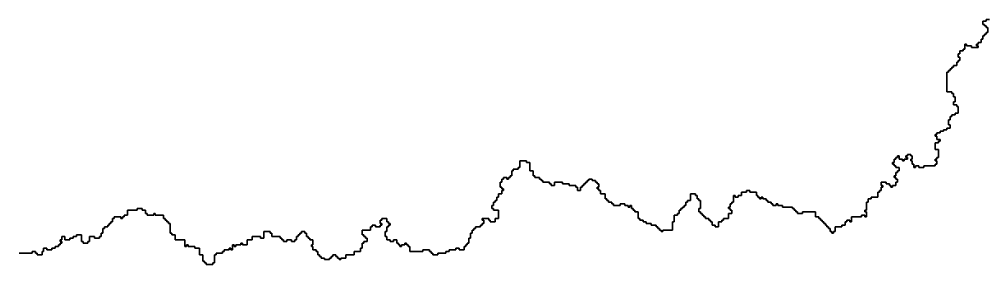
# Model space of a CAD drawing. Header units: inches. Extents: x -98695 to 376223, y 1122520 to 1501782.
# Drawn here: x 85067 to 103273, y 1248776 to 1253372 of the extents above; entities that cross this region are included whole.
import ezdxf

# ---------------------------------------------------------------- set-up
doc = ezdxf.new("R2010")
doc.units = ezdxf.units.IN
doc.header["$MEASUREMENT"] = 0
doc.layers.add('subs1', color=7, linetype='Continuous', true_color=0xc8dcf7)

msp = doc.modelspace()

# ---------------------------------------------------------------- linework, layer by layer
at = {"layer": 'subs1'}
for points in [[(103290, 1253372, 0), (103229, 1253372, 0), (103229, 1253341, 0), (103167, 1253341, 0), (103167, 1253279, 0), (103198, 1253279, 0), (103198, 1253249, 0), (103229, 1253249, 0), (103229, 1253218, 0), (103259, 1253218, 0), (103259, 1253125, 0), (103229, 1253125, 0), (103229, 1253094, 0), (103198, 1253094, 0), (103198, 1253063, 0), (103167, 1253063, 0), (103167, 1253002, 0), (103136, 1253002, 0), (103136, 1252940, 0), (103074, 1252940, 0), (103074, 1252909, 0), (103043, 1252909, 0), (103043, 1252878, 0), (103074, 1252878, 0), (103074, 1252848, 0), (102951, 1252848, 0), (102951, 1252878, 0), (102858, 1252878, 0), (102858, 1252909, 0), (102828, 1252909, 0), (102828, 1252817, 0), (102797, 1252817, 0), (102797, 1252786, 0), (102735, 1252786, 0), (102735, 1252724, 0), (102704, 1252724, 0), (102704, 1252662, 0), (102735, 1252662, 0), (102735, 1252601, 0), (102704, 1252601, 0), (102704, 1252570, 0), (102673, 1252570, 0), (102673, 1252508, 0), (102612, 1252508, 0), (102612, 1252477, 0), (102581, 1252477, 0), (102581, 1252447, 0), (102550, 1252447, 0), (102550, 1252416, 0), (102519, 1252416, 0), (102519, 1252385, 0), (102488, 1252385, 0), (102488, 1252015, 0), (102581, 1252015, 0), (102581, 1251984, 0), (102612, 1251984, 0), (102612, 1251922, 0), (102642, 1251922, 0), (102642, 1251830, 0), (102612, 1251830, 0), (102612, 1251768, 0), (102673, 1251768, 0), (102673, 1251737, 0), (102704, 1251737, 0), (102704, 1251614, 0), (102642, 1251614, 0), (102642, 1251583, 0), (102581, 1251583, 0), (102581, 1251552, 0), (102550, 1251552, 0), (102550, 1251490, 0), (102519, 1251490, 0), (102519, 1251398, 0), (102550, 1251398, 0), (102550, 1251336, 0), (102488, 1251336, 0), (102488, 1251305, 0), (102427, 1251305, 0), (102427, 1251274, 0), (102365, 1251274, 0), (102365, 1251244, 0), (102303, 1251244, 0), (102303, 1251213, 0), (102272, 1251213, 0), (102272, 1251182, 0), (102303, 1251182, 0), (102303, 1251120, 0), (102365, 1251120, 0), (102365, 1251089, 0), (102334, 1251089, 0), (102334, 1251058, 0), (102272, 1251058, 0), (102272, 1250935, 0), (102334, 1250935, 0), (102334, 1250781, 0), (102303, 1250781, 0), (102303, 1250750, 0), (102272, 1250750, 0), (102272, 1250719, 0), (102303, 1250719, 0), (102303, 1250657, 0), (102272, 1250657, 0), (102272, 1250627, 0), (102056, 1250627, 0), (102056, 1250596, 0), (101964, 1250596, 0), (101964, 1250627, 0), (101902, 1250627, 0), (101902, 1250596, 0), (101871, 1250596, 0), (101871, 1250657, 0), (101840, 1250657, 0), (101840, 1250719, 0), (101810, 1250719, 0), (101810, 1250750, 0), (101840, 1250750, 0), (101840, 1250812, 0), (101810, 1250812, 0), (101810, 1250842, 0), (101748, 1250842, 0), (101748, 1250812, 0), (101717, 1250812, 0), (101717, 1250781, 0), (101748, 1250781, 0), (101748, 1250750, 0), (101686, 1250750, 0), (101686, 1250719, 0), (101655, 1250719, 0), (101655, 1250750, 0), (101594, 1250750, 0), (101594, 1250812, 0), (101563, 1250812, 0), (101563, 1250781, 0), (101532, 1250781, 0), (101532, 1250750, 0), (101501, 1250750, 0), (101501, 1250688, 0), (101470, 1250688, 0), (101470, 1250657, 0), (101501, 1250657, 0), (101501, 1250627, 0), (101532, 1250627, 0), (101532, 1250596, 0), (101594, 1250596, 0), (101594, 1250534, 0), (101563, 1250534, 0), (101563, 1250503, 0), (101532, 1250503, 0), (101532, 1250441, 0), (101501, 1250441, 0), (101501, 1250411, 0), (101532, 1250411, 0), (101532, 1250380, 0), (101563, 1250380, 0), (101563, 1250318, 0), (101532, 1250318, 0), (101532, 1250256, 0), (101470, 1250256, 0), (101470, 1250226, 0), (101439, 1250226, 0), (101439, 1250256, 0), (101409, 1250256, 0), (101409, 1250287, 0), (101347, 1250287, 0), (101347, 1250318, 0), (101254, 1250318, 0), (101254, 1250256, 0), (101285, 1250256, 0), (101285, 1250226, 0), (101254, 1250226, 0), (101254, 1250164, 0), (101224, 1250164, 0), (101224, 1250133, 0), (101193, 1250133, 0), (101193, 1250040, 0), (101069, 1250040, 0), (101069, 1250010, 0), (101008, 1250010, 0), (101008, 1249948, 0), (100977, 1249948, 0), (100977, 1249794, 0), (100946, 1249794, 0), (100946, 1249763, 0), (100977, 1249763, 0), (100977, 1249670, 0), (100946, 1249670, 0), (100946, 1249701, 0), (100884, 1249701, 0), (100884, 1249670, 0), (100699, 1249670, 0), (100699, 1249578, 0), (100668, 1249578, 0), (100668, 1249609, 0), (100607, 1249609, 0), (100607, 1249578, 0), (100576, 1249578, 0), (100576, 1249516, 0), (100514, 1249516, 0), (100514, 1249485, 0), (100391, 1249485, 0), (100391, 1249393, 0), (100360, 1249393, 0), (100360, 1249362, 0), (100329, 1249362, 0), (100329, 1249393, 0), (100298, 1249393, 0), (100298, 1249454, 0), (100267, 1249454, 0), (100267, 1249485, 0), (100236, 1249485, 0), (100236, 1249516, 0), (100206, 1249516, 0), (100206, 1249547, 0), (100175, 1249547, 0), (100175, 1249578, 0), (100144, 1249578, 0), (100144, 1249609, 0), (100113, 1249609, 0), (100113, 1249639, 0), (100082, 1249639, 0), (100082, 1249670, 0), (100020, 1249670, 0), (100020, 1249763, 0), (99774, 1249763, 0), (99774, 1249732, 0), (99681, 1249732, 0), (99681, 1249763, 0), (99650, 1249763, 0), (99650, 1249794, 0), (99619, 1249794, 0), (99619, 1249825, 0), (99589, 1249825, 0), (99589, 1249855, 0), (99404, 1249855, 0), (99404, 1249886, 0), (99311, 1249886, 0), (99311, 1249917, 0), (99280, 1249917, 0), (99280, 1249886, 0), (99218, 1249886, 0), (99218, 1249917, 0), (99188, 1249917, 0), (99188, 1249948, 0), (99126, 1249948, 0), (99126, 1249979, 0), (99095, 1249979, 0), (99095, 1250010, 0), (99033, 1250010, 0), (99033, 1250040, 0), (99003, 1250040, 0), (99003, 1250010, 0), (98972, 1250010, 0), (98972, 1250040, 0), (98941, 1250040, 0), (98941, 1250071, 0), (98910, 1250071, 0), (98910, 1250133, 0), (98787, 1250133, 0), (98787, 1250164, 0), (98725, 1250164, 0), (98725, 1250133, 0), (98632, 1250133, 0), (98632, 1250071, 0), (98571, 1250071, 0), (98571, 1250040, 0), (98509, 1250040, 0), (98509, 1250071, 0), (98478, 1250071, 0), (98478, 1249948, 0), (98447, 1249948, 0), (98447, 1249917, 0), (98416, 1249917, 0), (98416, 1249855, 0), (98386, 1249855, 0), (98386, 1249825, 0), (98416, 1249825, 0), (98416, 1249794, 0), (98447, 1249794, 0), (98447, 1249732, 0), (98386, 1249732, 0), (98386, 1249639, 0), (98293, 1249639, 0), (98293, 1249609, 0), (98262, 1249609, 0), (98262, 1249578, 0), (98201, 1249578, 0), (98201, 1249485, 0), (98139, 1249485, 0), (98139, 1249516, 0), (98077, 1249516, 0), (98077, 1249578, 0), (98046, 1249578, 0), (98046, 1249609, 0), (98015, 1249609, 0), (98015, 1249639, 0), (97954, 1249639, 0), (97954, 1249670, 0), (97923, 1249670, 0), (97923, 1249701, 0), (97892, 1249701, 0), (97892, 1249732, 0), (97861, 1249732, 0), (97861, 1249763, 0), (97830, 1249763, 0), (97830, 1249825, 0), (97861, 1249825, 0), (97861, 1249979, 0), (97830, 1249979, 0), (97830, 1250010, 0), (97800, 1250010, 0), (97800, 1250071, 0), (97769, 1250071, 0), (97769, 1250102, 0), (97676, 1250102, 0), (97676, 1249979, 0), (97614, 1249979, 0), (97614, 1249948, 0), (97584, 1249948, 0), (97584, 1249886, 0), (97553, 1249886, 0), (97553, 1249855, 0), (97522, 1249855, 0), (97522, 1249825, 0), (97491, 1249825, 0), (97491, 1249794, 0), (97460, 1249794, 0), (97460, 1249732, 0), (97429, 1249732, 0), (97429, 1249701, 0), (97368, 1249701, 0), (97368, 1249578, 0), (97337, 1249578, 0), (97337, 1249424, 0), (97152, 1249424, 0), (97152, 1249393, 0), (97121, 1249393, 0), (97121, 1249424, 0), (97090, 1249424, 0), (97090, 1249454, 0), (97059, 1249454, 0), (97059, 1249485, 0), (97028, 1249485, 0), (97028, 1249516, 0), (96936, 1249516, 0), (96936, 1249547, 0), (96843, 1249547, 0), (96843, 1249578, 0), (96782, 1249578, 0), (96782, 1249609, 0), (96720, 1249609, 0), (96720, 1249639, 0), (96689, 1249639, 0), (96689, 1249763, 0), (96627, 1249763, 0), (96627, 1249794, 0), (96597, 1249794, 0), (96597, 1249825, 0), (96566, 1249825, 0), (96566, 1249886, 0), (96535, 1249886, 0), (96535, 1249855, 0), (96504, 1249855, 0), (96504, 1249886, 0), (96442, 1249886, 0), (96442, 1249917, 0), (96350, 1249917, 0), (96350, 1249886, 0), (96226, 1249886, 0), (96226, 1249917, 0), (96195, 1249917, 0), (96195, 1249948, 0), (96134, 1249948, 0), (96134, 1249979, 0), (96103, 1249979, 0), (96103, 1250010, 0), (96072, 1250010, 0), (96072, 1250102, 0), (95980, 1250102, 0), (95980, 1250164, 0), (95949, 1250164, 0), (95949, 1250195, 0), (95918, 1250195, 0), (95918, 1250226, 0), (95949, 1250226, 0), (95949, 1250287, 0), (95918, 1250287, 0), (95918, 1250318, 0), (95887, 1250318, 0), (95887, 1250349, 0), (95825, 1250349, 0), (95825, 1250380, 0), (95764, 1250380, 0), (95764, 1250349, 0), (95733, 1250349, 0), (95733, 1250318, 0), (95702, 1250318, 0), (95702, 1250287, 0), (95671, 1250287, 0), (95671, 1250256, 0), (95640, 1250256, 0), (95640, 1250226, 0), (95609, 1250226, 0), (95609, 1250164, 0), (95548, 1250164, 0), (95548, 1250226, 0), (95517, 1250226, 0), (95517, 1250256, 0), (95393, 1250256, 0), (95393, 1250287, 0), (95270, 1250287, 0), (95270, 1250318, 0), (95116, 1250318, 0), (95116, 1250256, 0), (95054, 1250256, 0), (95054, 1250287, 0), (95023, 1250287, 0), (95023, 1250318, 0), (94900, 1250318, 0), (94900, 1250349, 0), (94869, 1250349, 0), (94869, 1250380, 0), (94838, 1250380, 0), (94838, 1250411, 0), (94746, 1250411, 0), (94746, 1250441, 0), (94715, 1250441, 0), (94715, 1250534, 0), (94653, 1250534, 0), (94653, 1250688, 0), (94591, 1250688, 0), (94591, 1250719, 0), (94468, 1250719, 0), (94468, 1250596, 0), (94437, 1250596, 0), (94437, 1250565, 0), (94345, 1250565, 0), (94345, 1250534, 0), (94314, 1250534, 0), (94314, 1250441, 0), (94283, 1250441, 0), (94283, 1250411, 0), (94252, 1250411, 0), (94252, 1250380, 0), (94221, 1250380, 0), (94221, 1250411, 0), (94160, 1250411, 0), (94160, 1250380, 0), (94129, 1250380, 0), (94129, 1250318, 0), (94098, 1250318, 0), (94098, 1250226, 0), (94129, 1250226, 0), (94129, 1250195, 0), (94160, 1250195, 0), (94160, 1250164, 0), (94129, 1250164, 0), (94129, 1250102, 0), (94067, 1250102, 0), (94067, 1250040, 0), (94036, 1250040, 0), (94036, 1249979, 0), (94005, 1249979, 0), (94005, 1249948, 0), (93975, 1249948, 0), (93975, 1249886, 0), (93944, 1249886, 0), (93944, 1249825, 0), (93975, 1249825, 0), (93975, 1249794, 0), (94067, 1249794, 0), (94067, 1249639, 0), (94005, 1249639, 0), (94005, 1249578, 0), (93913, 1249578, 0), (93913, 1249609, 0), (93882, 1249609, 0), (93882, 1249639, 0), (93759, 1249639, 0), (93759, 1249609, 0), (93789, 1249609, 0), (93789, 1249547, 0), (93759, 1249547, 0), (93759, 1249516, 0), (93728, 1249516, 0), (93728, 1249485, 0), (93635, 1249485, 0), (93635, 1249454, 0), (93604, 1249454, 0), (93604, 1249424, 0), (93574, 1249424, 0), (93574, 1249362, 0), (93543, 1249362, 0), (93543, 1249269, 0), (93512, 1249269, 0), (93512, 1249177, 0), (93481, 1249177, 0), (93481, 1249146, 0), (93450, 1249146, 0), (93450, 1249115, 0), (93419, 1249115, 0), (93419, 1249053, 0), (93327, 1249053, 0), (93327, 1249084, 0), (93265, 1249084, 0), (93265, 1249053, 0), (93142, 1249053, 0), (93142, 1249023, 0), (93080, 1249023, 0), (93080, 1248992, 0), (92926, 1248992, 0), (92926, 1248961, 0), (92833, 1248961, 0), (92833, 1248992, 0), (92802, 1248992, 0), (92802, 1249023, 0), (92771, 1249023, 0), (92771, 1249053, 0), (92648, 1249053, 0), (92648, 1249023, 0), (92401, 1249023, 0), (92401, 1249115, 0), (92370, 1249115, 0), (92370, 1249146, 0), (92340, 1249146, 0), (92340, 1249177, 0), (92309, 1249177, 0), (92309, 1249146, 0), (92247, 1249146, 0), (92247, 1249115, 0), (92216, 1249115, 0), (92216, 1249146, 0), (92185, 1249146, 0), (92185, 1249177, 0), (92155, 1249177, 0), (92155, 1249238, 0), (92093, 1249238, 0), (92093, 1249208, 0), (92031, 1249208, 0), (92031, 1249238, 0), (91969, 1249238, 0), (91969, 1249300, 0), (91939, 1249300, 0), (91939, 1249393, 0), (91969, 1249393, 0), (91969, 1249485, 0), (92000, 1249485, 0), (92000, 1249516, 0), (92031, 1249516, 0), (92031, 1249547, 0), (92000, 1249547, 0), (92000, 1249578, 0), (91969, 1249578, 0), (91969, 1249639, 0), (91877, 1249639, 0), (91877, 1249609, 0), (91846, 1249609, 0), (91846, 1249547, 0), (91877, 1249547, 0), (91877, 1249516, 0), (91846, 1249516, 0), (91846, 1249485, 0), (91754, 1249485, 0), (91754, 1249516, 0), (91692, 1249516, 0), (91692, 1249485, 0), (91661, 1249485, 0), (91661, 1249424, 0), (91507, 1249424, 0), (91507, 1249331, 0), (91538, 1249331, 0), (91538, 1249300, 0), (91568, 1249300, 0), (91568, 1249269, 0), (91599, 1249269, 0), (91599, 1249208, 0), (91538, 1249208, 0), (91538, 1249177, 0), (91507, 1249177, 0), (91507, 1249084, 0), (91476, 1249084, 0), (91476, 1249023, 0), (91353, 1249023, 0), (91353, 1248961, 0), (91198, 1248961, 0), (91198, 1248899, 0), (91106, 1248899, 0), (91106, 1248868, 0), (91075, 1248868, 0), (91075, 1248899, 0), (91044, 1248899, 0), (91044, 1248930, 0), (91013, 1248930, 0), (91013, 1248961, 0), (90952, 1248961, 0), (90952, 1248930, 0), (90921, 1248930, 0), (90921, 1248899, 0), (90890, 1248899, 0), (90890, 1248868, 0), (90797, 1248868, 0), (90797, 1248899, 0), (90736, 1248899, 0), (90736, 1248930, 0), (90705, 1248930, 0), (90705, 1248961, 0), (90674, 1248961, 0), (90674, 1249023, 0), (90643, 1249023, 0), (90643, 1249053, 0), (90581, 1249053, 0), (90581, 1249115, 0), (90551, 1249115, 0), (90551, 1249146, 0), (90581, 1249146, 0), (90581, 1249238, 0), (90520, 1249238, 0), (90520, 1249269, 0), (90489, 1249269, 0), (90489, 1249300, 0), (90458, 1249300, 0), (90458, 1249362, 0), (90427, 1249362, 0), (90427, 1249393, 0), (90365, 1249393, 0), (90365, 1249362, 0), (90335, 1249362, 0), (90335, 1249331, 0), (90304, 1249331, 0), (90304, 1249300, 0), (90273, 1249300, 0), (90273, 1249238, 0), (90242, 1249238, 0), (90242, 1249208, 0), (90180, 1249208, 0), (90180, 1249238, 0), (90088, 1249238, 0), (90088, 1249208, 0), (90026, 1249208, 0), (90026, 1249238, 0), (89995, 1249238, 0), (89995, 1249269, 0), (89964, 1249269, 0), (89964, 1249300, 0), (89810, 1249300, 0), (89810, 1249362, 0), (89779, 1249362, 0), (89779, 1249393, 0), (89656, 1249393, 0), (89656, 1249269, 0), (89594, 1249269, 0), (89594, 1249300, 0), (89440, 1249300, 0), (89440, 1249238, 0), (89347, 1249238, 0), (89347, 1249146, 0), (89255, 1249146, 0), (89255, 1249177, 0), (89224, 1249177, 0), (89224, 1249146, 0), (89132, 1249146, 0), (89132, 1249115, 0), (89101, 1249115, 0), (89101, 1249146, 0), (89070, 1249146, 0), (89070, 1249053, 0), (89039, 1249053, 0), (89039, 1249084, 0), (89008, 1249084, 0), (89008, 1249053, 0), (88916, 1249053, 0), (88916, 1249023, 0), (88885, 1249023, 0), (88885, 1248992, 0), (88761, 1248992, 0), (88761, 1248961, 0), (88731, 1248961, 0), (88731, 1248807, 0), (88700, 1248807, 0), (88700, 1248776, 0), (88576, 1248776, 0), (88576, 1248807, 0), (88545, 1248807, 0), (88545, 1248837, 0), (88515, 1248837, 0), (88515, 1248961, 0), (88453, 1248961, 0), (88453, 1249084, 0), (88360, 1249084, 0), (88360, 1249115, 0), (88237, 1249115, 0), (88237, 1249146, 0), (88206, 1249146, 0), (88206, 1249115, 0), (88175, 1249115, 0), (88175, 1249238, 0), (87990, 1249238, 0), (87990, 1249331, 0), (87929, 1249331, 0), (87929, 1249362, 0), (87898, 1249362, 0), (87898, 1249547, 0), (87867, 1249547, 0), (87867, 1249578, 0), (87836, 1249578, 0), (87836, 1249609, 0), (87805, 1249609, 0), (87805, 1249639, 0), (87774, 1249639, 0), (87774, 1249701, 0), (87620, 1249701, 0), (87620, 1249732, 0), (87589, 1249732, 0), (87589, 1249701, 0), (87466, 1249701, 0), (87466, 1249732, 0), (87435, 1249732, 0), (87435, 1249794, 0), (87373, 1249794, 0), (87373, 1249825, 0), (87281, 1249825, 0), (87281, 1249794, 0), (87096, 1249794, 0), (87096, 1249701, 0), (87034, 1249701, 0), (87034, 1249670, 0), (87003, 1249670, 0), (87003, 1249639, 0), (86972, 1249639, 0), (86972, 1249670, 0), (86849, 1249670, 0), (86849, 1249639, 0), (86818, 1249639, 0), (86818, 1249578, 0), (86787, 1249578, 0), (86787, 1249547, 0), (86756, 1249547, 0), (86756, 1249516, 0), (86726, 1249516, 0), (86726, 1249485, 0), (86664, 1249485, 0), (86664, 1249454, 0), (86633, 1249454, 0), (86633, 1249362, 0), (86602, 1249362, 0), (86602, 1249300, 0), (86571, 1249300, 0), (86571, 1249269, 0), (86479, 1249269, 0), (86479, 1249300, 0), (86386, 1249300, 0), (86386, 1249208, 0), (86355, 1249208, 0), (86355, 1249177, 0), (86263, 1249177, 0), (86263, 1249208, 0), (86232, 1249208, 0), (86232, 1249331, 0), (86139, 1249331, 0), (86139, 1249300, 0), (86078, 1249300, 0), (86078, 1249269, 0), (86016, 1249269, 0), (86016, 1249238, 0), (85923, 1249238, 0), (85923, 1249300, 0), (85862, 1249300, 0), (85862, 1249238, 0), (85831, 1249238, 0), (85831, 1249208, 0), (85862, 1249208, 0), (85862, 1249177, 0), (85831, 1249177, 0), (85831, 1249146, 0), (85800, 1249146, 0), (85800, 1249115, 0), (85738, 1249115, 0), (85738, 1249084, 0), (85677, 1249084, 0), (85677, 1249053, 0), (85584, 1249053, 0), (85584, 1249084, 0), (85522, 1249084, 0), (85522, 1249023, 0), (85492, 1249023, 0), (85492, 1248961, 0), (85399, 1248961, 0), (85399, 1248992, 0), (85368, 1248992, 0), (85368, 1249023, 0), (85307, 1249023, 0), (85307, 1248992, 0), (85060, 1248992, 0)], [(85060, 1248992, 0), (85307, 1248992, 0), (85307, 1249023, 0), (85368, 1249023, 0), (85368, 1248992, 0), (85399, 1248992, 0), (85399, 1248961, 0), (85492, 1248961, 0), (85492, 1249023, 0), (85522, 1249023, 0), (85522, 1249084, 0), (85584, 1249084, 0), (85584, 1249053, 0), (85677, 1249053, 0), (85677, 1249084, 0), (85738, 1249084, 0), (85738, 1249115, 0), (85800, 1249115, 0), (85800, 1249146, 0), (85831, 1249146, 0), (85831, 1249177, 0), (85862, 1249177, 0), (85862, 1249208, 0), (85831, 1249208, 0), (85831, 1249238, 0), (85862, 1249238, 0), (85862, 1249300, 0), (85923, 1249300, 0), (85923, 1249238, 0), (86016, 1249238, 0), (86016, 1249269, 0), (86078, 1249269, 0), (86078, 1249300, 0), (86139, 1249300, 0), (86139, 1249331, 0), (86232, 1249331, 0), (86232, 1249208, 0), (86263, 1249208, 0), (86263, 1249177, 0), (86355, 1249177, 0), (86355, 1249208, 0), (86386, 1249208, 0), (86386, 1249300, 0), (86479, 1249300, 0), (86479, 1249269, 0), (86571, 1249269, 0), (86571, 1249300, 0), (86602, 1249300, 0), (86602, 1249362, 0), (86633, 1249362, 0), (86633, 1249454, 0), (86664, 1249454, 0), (86664, 1249485, 0), (86726, 1249485, 0), (86726, 1249516, 0), (86756, 1249516, 0), (86756, 1249547, 0), (86787, 1249547, 0), (86787, 1249578, 0), (86818, 1249578, 0), (86818, 1249639, 0), (86849, 1249639, 0), (86849, 1249670, 0), (86972, 1249670, 0), (86972, 1249639, 0), (87003, 1249639, 0), (87003, 1249670, 0), (87034, 1249670, 0), (87034, 1249701, 0), (87096, 1249701, 0), (87096, 1249794, 0), (87281, 1249794, 0), (87281, 1249825, 0), (87373, 1249825, 0), (87373, 1249794, 0), (87435, 1249794, 0), (87435, 1249732, 0), (87466, 1249732, 0), (87466, 1249701, 0), (87589, 1249701, 0), (87589, 1249732, 0), (87620, 1249732, 0), (87620, 1249701, 0), (87774, 1249701, 0), (87774, 1249639, 0), (87805, 1249639, 0), (87805, 1249609, 0), (87836, 1249609, 0), (87836, 1249578, 0), (87867, 1249578, 0), (87867, 1249547, 0), (87898, 1249547, 0), (87898, 1249362, 0), (87929, 1249362, 0), (87929, 1249331, 0), (87990, 1249331, 0), (87990, 1249238, 0), (88175, 1249238, 0), (88175, 1249115, 0), (88206, 1249115, 0), (88206, 1249146, 0), (88237, 1249146, 0), (88237, 1249115, 0), (88360, 1249115, 0), (88360, 1249084, 0), (88453, 1249084, 0), (88453, 1248961, 0), (88515, 1248961, 0), (88515, 1248837, 0), (88545, 1248837, 0), (88545, 1248807, 0), (88576, 1248807, 0), (88576, 1248776, 0), (88700, 1248776, 0), (88700, 1248807, 0), (88731, 1248807, 0), (88731, 1248961, 0), (88761, 1248961, 0), (88761, 1248992, 0), (88885, 1248992, 0), (88885, 1249023, 0), (88916, 1249023, 0), (88916, 1249053, 0), (89008, 1249053, 0), (89008, 1249084, 0), (89039, 1249084, 0), (89039, 1249053, 0), (89070, 1249053, 0), (89070, 1249146, 0), (89101, 1249146, 0), (89101, 1249115, 0), (89132, 1249115, 0), (89132, 1249146, 0), (89224, 1249146, 0), (89224, 1249177, 0), (89255, 1249177, 0), (89255, 1249146, 0), (89347, 1249146, 0), (89347, 1249238, 0), (89440, 1249238, 0), (89440, 1249300, 0), (89594, 1249300, 0), (89594, 1249269, 0), (89656, 1249269, 0), (89656, 1249393, 0), (89779, 1249393, 0), (89779, 1249362, 0), (89810, 1249362, 0), (89810, 1249300, 0), (89964, 1249300, 0), (89964, 1249269, 0), (89995, 1249269, 0), (89995, 1249238, 0), (90026, 1249238, 0), (90026, 1249208, 0), (90088, 1249208, 0), (90088, 1249238, 0), (90180, 1249238, 0), (90180, 1249208, 0), (90242, 1249208, 0), (90242, 1249238, 0), (90273, 1249238, 0), (90273, 1249300, 0), (90304, 1249300, 0), (90304, 1249331, 0), (90335, 1249331, 0), (90335, 1249362, 0), (90365, 1249362, 0), (90365, 1249393, 0), (90427, 1249393, 0), (90427, 1249362, 0), (90458, 1249362, 0), (90458, 1249300, 0), (90489, 1249300, 0), (90489, 1249269, 0), (90520, 1249269, 0), (90520, 1249238, 0), (90581, 1249238, 0), (90581, 1249146, 0), (90551, 1249146, 0), (90551, 1249115, 0), (90581, 1249115, 0), (90581, 1249053, 0), (90643, 1249053, 0), (90643, 1249023, 0), (90674, 1249023, 0), (90674, 1248961, 0), (90705, 1248961, 0), (90705, 1248930, 0), (90736, 1248930, 0), (90736, 1248899, 0), (90797, 1248899, 0), (90797, 1248868, 0), (90890, 1248868, 0), (90890, 1248899, 0), (90921, 1248899, 0), (90921, 1248930, 0), (90952, 1248930, 0), (90952, 1248961, 0), (91013, 1248961, 0), (91013, 1248930, 0), (91044, 1248930, 0), (91044, 1248899, 0), (91075, 1248899, 0), (91075, 1248868, 0), (91106, 1248868, 0), (91106, 1248899, 0), (91198, 1248899, 0), (91198, 1248961, 0), (91353, 1248961, 0), (91353, 1249023, 0), (91476, 1249023, 0), (91476, 1249084, 0), (91507, 1249084, 0), (91507, 1249177, 0), (91538, 1249177, 0), (91538, 1249208, 0), (91599, 1249208, 0), (91599, 1249269, 0), (91568, 1249269, 0), (91568, 1249300, 0), (91538, 1249300, 0), (91538, 1249331, 0), (91507, 1249331, 0), (91507, 1249424, 0), (91661, 1249424, 0), (91661, 1249485, 0), (91692, 1249485, 0), (91692, 1249516, 0), (91754, 1249516, 0), (91754, 1249485, 0), (91846, 1249485, 0), (91846, 1249516, 0), (91877, 1249516, 0), (91877, 1249547, 0), (91846, 1249547, 0), (91846, 1249609, 0), (91877, 1249609, 0), (91877, 1249639, 0), (91969, 1249639, 0), (91969, 1249578, 0), (92000, 1249578, 0), (92000, 1249547, 0), (92031, 1249547, 0), (92031, 1249516, 0), (92000, 1249516, 0), (92000, 1249485, 0), (91969, 1249485, 0), (91969, 1249393, 0), (91939, 1249393, 0), (91939, 1249300, 0), (91969, 1249300, 0), (91969, 1249238, 0), (92031, 1249238, 0), (92031, 1249208, 0), (92093, 1249208, 0), (92093, 1249238, 0), (92155, 1249238, 0), (92155, 1249177, 0), (92185, 1249177, 0), (92185, 1249146, 0), (92216, 1249146, 0), (92216, 1249115, 0), (92247, 1249115, 0), (92247, 1249146, 0), (92309, 1249146, 0), (92309, 1249177, 0), (92340, 1249177, 0), (92340, 1249146, 0), (92370, 1249146, 0), (92370, 1249115, 0), (92401, 1249115, 0), (92401, 1249023, 0), (92648, 1249023, 0), (92648, 1249053, 0), (92771, 1249053, 0), (92771, 1249023, 0), (92802, 1249023, 0), (92802, 1248992, 0), (92833, 1248992, 0), (92833, 1248961, 0), (92926, 1248961, 0), (92926, 1248992, 0), (93080, 1248992, 0), (93080, 1249023, 0), (93142, 1249023, 0), (93142, 1249053, 0), (93265, 1249053, 0), (93265, 1249084, 0), (93327, 1249084, 0), (93327, 1249053, 0), (93419, 1249053, 0), (93419, 1249115, 0), (93450, 1249115, 0), (93450, 1249146, 0), (93481, 1249146, 0), (93481, 1249177, 0), (93512, 1249177, 0), (93512, 1249269, 0), (93543, 1249269, 0), (93543, 1249362, 0), (93574, 1249362, 0), (93574, 1249424, 0), (93604, 1249424, 0), (93604, 1249454, 0), (93635, 1249454, 0), (93635, 1249485, 0), (93728, 1249485, 0), (93728, 1249516, 0), (93759, 1249516, 0), (93759, 1249547, 0), (93789, 1249547, 0), (93789, 1249609, 0), (93759, 1249609, 0), (93759, 1249639, 0), (93882, 1249639, 0), (93882, 1249609, 0), (93913, 1249609, 0), (93913, 1249578, 0), (94005, 1249578, 0), (94005, 1249639, 0), (94067, 1249639, 0), (94067, 1249794, 0), (93975, 1249794, 0), (93975, 1249825, 0), (93944, 1249825, 0), (93944, 1249886, 0), (93975, 1249886, 0), (93975, 1249948, 0), (94005, 1249948, 0), (94005, 1249979, 0), (94036, 1249979, 0), (94036, 1250040, 0), (94067, 1250040, 0), (94067, 1250102, 0), (94129, 1250102, 0), (94129, 1250164, 0), (94160, 1250164, 0), (94160, 1250195, 0), (94129, 1250195, 0), (94129, 1250226, 0), (94098, 1250226, 0), (94098, 1250318, 0), (94129, 1250318, 0), (94129, 1250380, 0), (94160, 1250380, 0), (94160, 1250411, 0), (94221, 1250411, 0), (94221, 1250380, 0), (94252, 1250380, 0), (94252, 1250411, 0), (94283, 1250411, 0), (94283, 1250441, 0), (94314, 1250441, 0), (94314, 1250534, 0), (94345, 1250534, 0), (94345, 1250565, 0), (94437, 1250565, 0), (94437, 1250596, 0), (94468, 1250596, 0), (94468, 1250719, 0), (94591, 1250719, 0), (94591, 1250688, 0), (94653, 1250688, 0), (94653, 1250534, 0), (94715, 1250534, 0), (94715, 1250441, 0), (94746, 1250441, 0), (94746, 1250411, 0), (94838, 1250411, 0), (94838, 1250380, 0), (94869, 1250380, 0), (94869, 1250349, 0), (94900, 1250349, 0), (94900, 1250318, 0), (95023, 1250318, 0), (95023, 1250287, 0), (95054, 1250287, 0), (95054, 1250256, 0), (95116, 1250256, 0), (95116, 1250318, 0), (95270, 1250318, 0), (95270, 1250287, 0), (95393, 1250287, 0), (95393, 1250256, 0), (95517, 1250256, 0), (95517, 1250226, 0), (95548, 1250226, 0), (95548, 1250164, 0), (95609, 1250164, 0), (95609, 1250226, 0), (95640, 1250226, 0), (95640, 1250256, 0), (95671, 1250256, 0), (95671, 1250287, 0), (95702, 1250287, 0), (95702, 1250318, 0), (95733, 1250318, 0), (95733, 1250349, 0), (95764, 1250349, 0), (95764, 1250380, 0), (95825, 1250380, 0), (95825, 1250349, 0), (95887, 1250349, 0), (95887, 1250318, 0), (95918, 1250318, 0), (95918, 1250287, 0), (95949, 1250287, 0), (95949, 1250226, 0), (95918, 1250226, 0), (95918, 1250195, 0), (95949, 1250195, 0), (95949, 1250164, 0), (95980, 1250164, 0), (95980, 1250102, 0), (96072, 1250102, 0), (96072, 1250010, 0), (96103, 1250010, 0), (96103, 1249979, 0), (96134, 1249979, 0), (96134, 1249948, 0), (96195, 1249948, 0), (96195, 1249917, 0), (96226, 1249917, 0), (96226, 1249886, 0), (96350, 1249886, 0), (96350, 1249917, 0), (96442, 1249917, 0), (96442, 1249886, 0), (96504, 1249886, 0), (96504, 1249855, 0), (96535, 1249855, 0), (96535, 1249886, 0), (96566, 1249886, 0), (96566, 1249825, 0), (96597, 1249825, 0), (96597, 1249794, 0), (96627, 1249794, 0), (96627, 1249763, 0), (96689, 1249763, 0), (96689, 1249639, 0), (96720, 1249639, 0), (96720, 1249609, 0), (96782, 1249609, 0), (96782, 1249578, 0), (96843, 1249578, 0), (96843, 1249547, 0), (96936, 1249547, 0), (96936, 1249516, 0), (97028, 1249516, 0), (97028, 1249485, 0), (97059, 1249485, 0), (97059, 1249454, 0), (97090, 1249454, 0), (97090, 1249424, 0), (97121, 1249424, 0), (97121, 1249393, 0), (97152, 1249393, 0), (97152, 1249424, 0), (97337, 1249424, 0), (97337, 1249578, 0), (97368, 1249578, 0), (97368, 1249701, 0), (97429, 1249701, 0), (97429, 1249732, 0), (97460, 1249732, 0), (97460, 1249794, 0), (97491, 1249794, 0), (97491, 1249825, 0), (97522, 1249825, 0), (97522, 1249855, 0), (97553, 1249855, 0), (97553, 1249886, 0), (97584, 1249886, 0), (97584, 1249948, 0), (97614, 1249948, 0), (97614, 1249979, 0), (97676, 1249979, 0), (97676, 1250102, 0), (97769, 1250102, 0), (97769, 1250071, 0), (97800, 1250071, 0), (97800, 1250010, 0), (97830, 1250010, 0), (97830, 1249979, 0), (97861, 1249979, 0), (97861, 1249825, 0), (97830, 1249825, 0), (97830, 1249763, 0), (97861, 1249763, 0), (97861, 1249732, 0), (97892, 1249732, 0), (97892, 1249701, 0), (97923, 1249701, 0), (97923, 1249670, 0), (97954, 1249670, 0), (97954, 1249639, 0), (98015, 1249639, 0), (98015, 1249609, 0), (98046, 1249609, 0), (98046, 1249578, 0), (98077, 1249578, 0), (98077, 1249516, 0), (98139, 1249516, 0), (98139, 1249485, 0), (98201, 1249485, 0), (98201, 1249578, 0), (98262, 1249578, 0), (98262, 1249609, 0), (98293, 1249609, 0), (98293, 1249639, 0), (98386, 1249639, 0), (98386, 1249732, 0), (98447, 1249732, 0), (98447, 1249794, 0), (98416, 1249794, 0), (98416, 1249825, 0), (98386, 1249825, 0), (98386, 1249855, 0), (98416, 1249855, 0), (98416, 1249917, 0), (98447, 1249917, 0), (98447, 1249948, 0), (98478, 1249948, 0), (98478, 1250071, 0), (98509, 1250071, 0), (98509, 1250040, 0), (98571, 1250040, 0), (98571, 1250071, 0), (98632, 1250071, 0), (98632, 1250133, 0), (98725, 1250133, 0), (98725, 1250164, 0), (98787, 1250164, 0), (98787, 1250133, 0), (98910, 1250133, 0), (98910, 1250071, 0), (98941, 1250071, 0), (98941, 1250040, 0), (98972, 1250040, 0), (98972, 1250010, 0), (99003, 1250010, 0), (99003, 1250040, 0), (99033, 1250040, 0), (99033, 1250010, 0), (99095, 1250010, 0), (99095, 1249979, 0), (99126, 1249979, 0), (99126, 1249948, 0), (99188, 1249948, 0), (99188, 1249917, 0), (99218, 1249917, 0), (99218, 1249886, 0), (99280, 1249886, 0), (99280, 1249917, 0), (99311, 1249917, 0), (99311, 1249886, 0), (99404, 1249886, 0), (99404, 1249855, 0), (99589, 1249855, 0), (99589, 1249825, 0), (99619, 1249825, 0), (99619, 1249794, 0), (99650, 1249794, 0), (99650, 1249763, 0), (99681, 1249763, 0), (99681, 1249732, 0), (99774, 1249732, 0), (99774, 1249763, 0), (100020, 1249763, 0), (100020, 1249670, 0), (100082, 1249670, 0), (100082, 1249639, 0), (100113, 1249639, 0), (100113, 1249609, 0), (100144, 1249609, 0), (100144, 1249578, 0), (100175, 1249578, 0), (100175, 1249547, 0), (100206, 1249547, 0), (100206, 1249516, 0), (100236, 1249516, 0), (100236, 1249485, 0), (100267, 1249485, 0), (100267, 1249454, 0), (100298, 1249454, 0), (100298, 1249393, 0), (100329, 1249393, 0), (100329, 1249362, 0), (100360, 1249362, 0), (100360, 1249393, 0), (100391, 1249393, 0), (100391, 1249485, 0), (100514, 1249485, 0), (100514, 1249516, 0), (100576, 1249516, 0), (100576, 1249578, 0), (100607, 1249578, 0), (100607, 1249609, 0), (100668, 1249609, 0), (100668, 1249578, 0), (100699, 1249578, 0), (100699, 1249670, 0), (100884, 1249670, 0), (100884, 1249701, 0), (100946, 1249701, 0), (100946, 1249670, 0), (100977, 1249670, 0), (100977, 1249763, 0), (100946, 1249763, 0), (100946, 1249794, 0), (100977, 1249794, 0), (100977, 1249948, 0), (101008, 1249948, 0), (101008, 1250010, 0), (101069, 1250010, 0), (101069, 1250040, 0), (101193, 1250040, 0), (101193, 1250133, 0), (101224, 1250133, 0), (101224, 1250164, 0), (101254, 1250164, 0), (101254, 1250226, 0), (101285, 1250226, 0), (101285, 1250256, 0), (101254, 1250256, 0), (101254, 1250318, 0), (101347, 1250318, 0), (101347, 1250287, 0), (101409, 1250287, 0), (101409, 1250256, 0), (101439, 1250256, 0), (101439, 1250226, 0), (101470, 1250226, 0), (101470, 1250256, 0), (101532, 1250256, 0), (101532, 1250318, 0), (101563, 1250318, 0), (101563, 1250380, 0), (101532, 1250380, 0), (101532, 1250411, 0), (101501, 1250411, 0), (101501, 1250441, 0), (101532, 1250441, 0), (101532, 1250503, 0), (101563, 1250503, 0), (101563, 1250534, 0), (101594, 1250534, 0), (101594, 1250596, 0), (101532, 1250596, 0), (101532, 1250627, 0), (101501, 1250627, 0), (101501, 1250657, 0), (101470, 1250657, 0), (101470, 1250688, 0), (101501, 1250688, 0), (101501, 1250750, 0), (101532, 1250750, 0), (101532, 1250781, 0), (101563, 1250781, 0), (101563, 1250812, 0), (101594, 1250812, 0), (101594, 1250750, 0), (101655, 1250750, 0), (101655, 1250719, 0), (101686, 1250719, 0), (101686, 1250750, 0), (101748, 1250750, 0), (101748, 1250781, 0), (101717, 1250781, 0), (101717, 1250812, 0), (101748, 1250812, 0), (101748, 1250842, 0), (101810, 1250842, 0), (101810, 1250812, 0), (101840, 1250812, 0), (101840, 1250750, 0), (101810, 1250750, 0), (101810, 1250719, 0), (101840, 1250719, 0), (101840, 1250657, 0), (101871, 1250657, 0), (101871, 1250596, 0), (101902, 1250596, 0), (101902, 1250627, 0), (101964, 1250627, 0), (101964, 1250596, 0), (102056, 1250596, 0), (102056, 1250627, 0), (102272, 1250627, 0), (102272, 1250657, 0), (102303, 1250657, 0), (102303, 1250719, 0), (102272, 1250719, 0), (102272, 1250750, 0), (102303, 1250750, 0), (102303, 1250781, 0), (102334, 1250781, 0), (102334, 1250935, 0), (102272, 1250935, 0), (102272, 1251058, 0), (102334, 1251058, 0), (102334, 1251089, 0), (102365, 1251089, 0), (102365, 1251120, 0), (102303, 1251120, 0), (102303, 1251182, 0), (102272, 1251182, 0), (102272, 1251213, 0), (102303, 1251213, 0), (102303, 1251244, 0), (102365, 1251244, 0), (102365, 1251274, 0), (102427, 1251274, 0), (102427, 1251305, 0), (102488, 1251305, 0), (102488, 1251336, 0), (102550, 1251336, 0), (102550, 1251398, 0), (102519, 1251398, 0), (102519, 1251490, 0), (102550, 1251490, 0), (102550, 1251552, 0), (102581, 1251552, 0), (102581, 1251583, 0), (102642, 1251583, 0), (102642, 1251614, 0), (102704, 1251614, 0), (102704, 1251737, 0), (102673, 1251737, 0), (102673, 1251768, 0), (102612, 1251768, 0), (102612, 1251830, 0), (102642, 1251830, 0), (102642, 1251922, 0), (102612, 1251922, 0), (102612, 1251984, 0), (102581, 1251984, 0), (102581, 1252015, 0), (102488, 1252015, 0), (102488, 1252385, 0), (102519, 1252385, 0), (102519, 1252416, 0), (102550, 1252416, 0), (102550, 1252447, 0), (102581, 1252447, 0), (102581, 1252477, 0), (102612, 1252477, 0), (102612, 1252508, 0), (102673, 1252508, 0), (102673, 1252570, 0), (102704, 1252570, 0), (102704, 1252601, 0), (102735, 1252601, 0), (102735, 1252662, 0), (102704, 1252662, 0), (102704, 1252724, 0), (102735, 1252724, 0), (102735, 1252786, 0), (102797, 1252786, 0), (102797, 1252817, 0), (102828, 1252817, 0), (102828, 1252909, 0), (102858, 1252909, 0), (102858, 1252878, 0), (102951, 1252878, 0), (102951, 1252848, 0), (103074, 1252848, 0), (103074, 1252878, 0), (103043, 1252878, 0), (103043, 1252909, 0), (103074, 1252909, 0), (103074, 1252940, 0), (103136, 1252940, 0), (103136, 1253002, 0), (103167, 1253002, 0), (103167, 1253063, 0), (103198, 1253063, 0), (103198, 1253094, 0), (103229, 1253094, 0), (103229, 1253125, 0), (103259, 1253125, 0), (103259, 1253218, 0), (103229, 1253218, 0), (103229, 1253249, 0), (103198, 1253249, 0), (103198, 1253279, 0), (103167, 1253279, 0), (103167, 1253341, 0), (103229, 1253341, 0), (103229, 1253372, 0), (103290, 1253372, 0)]]:
    msp.add_polyline3d(points, dxfattribs=at)

doc.saveas('drawing.dxf')
